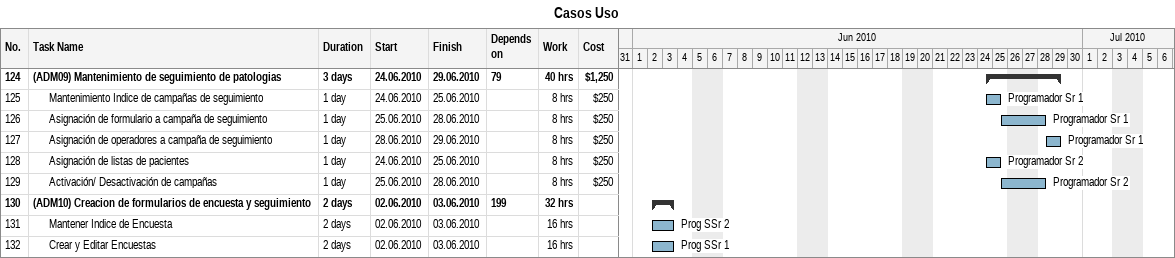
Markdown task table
Casos Uso

| ID | Level | Task | Duration | Start | Finish | Predecessors | Resources | Work (h) | Cost ($) |
|---|---|---|---|---|---|---|---|---|---|
| 124 | 1 | **(ADM09) Mantenimiento de seguimiento de patologias** | 3d | 2010-06-24 | 2010-06-29 | 79 |  | 40 | 1250 |
| 125 | 2 | Mantenimiento Indice de campañas de seguimiento | 1d | 2010-06-24 | 2010-06-25 |  | Programador Sr 1 | 8 | 250 |
| 126 | 2 | Asignación de formulario a campaña de seguimiento | 1d | 2010-06-25 | 2010-06-28 |  | Programador Sr 1 | 8 | 250 |
| 127 | 2 | Asignación de operadores a campaña de seguimiento | 1d | 2010-06-28 | 2010-06-29 |  | Programador Sr 1 | 8 | 250 |
| 128 | 2 | Asignación de listas de pacientes | 1d | 2010-06-24 | 2010-06-25 |  | Programador Sr 2 | 8 | 250 |
| 129 | 2 | Activación/ Desactivación de campañas | 1d | 2010-06-25 | 2010-06-28 |  | Programador Sr 2 | 8 | 250 |
| 130 | 1 | **(ADM10) Creacion de formularios de encuesta y seguimiento** | 2d | 2010-06-02 | 2010-06-03 | 199 |  | 32 |  |
| 131 | 2 | Mantener Indice de Encuesta | 2d | 2010-06-02 | 2010-06-03 |  | Prog SSr 2 | 16 |  |
| 132 | 2 | Crear y Editar Encuestas | 2d | 2010-06-02 | 2010-06-03 |  | Prog SSr 1 | 16 |  |
